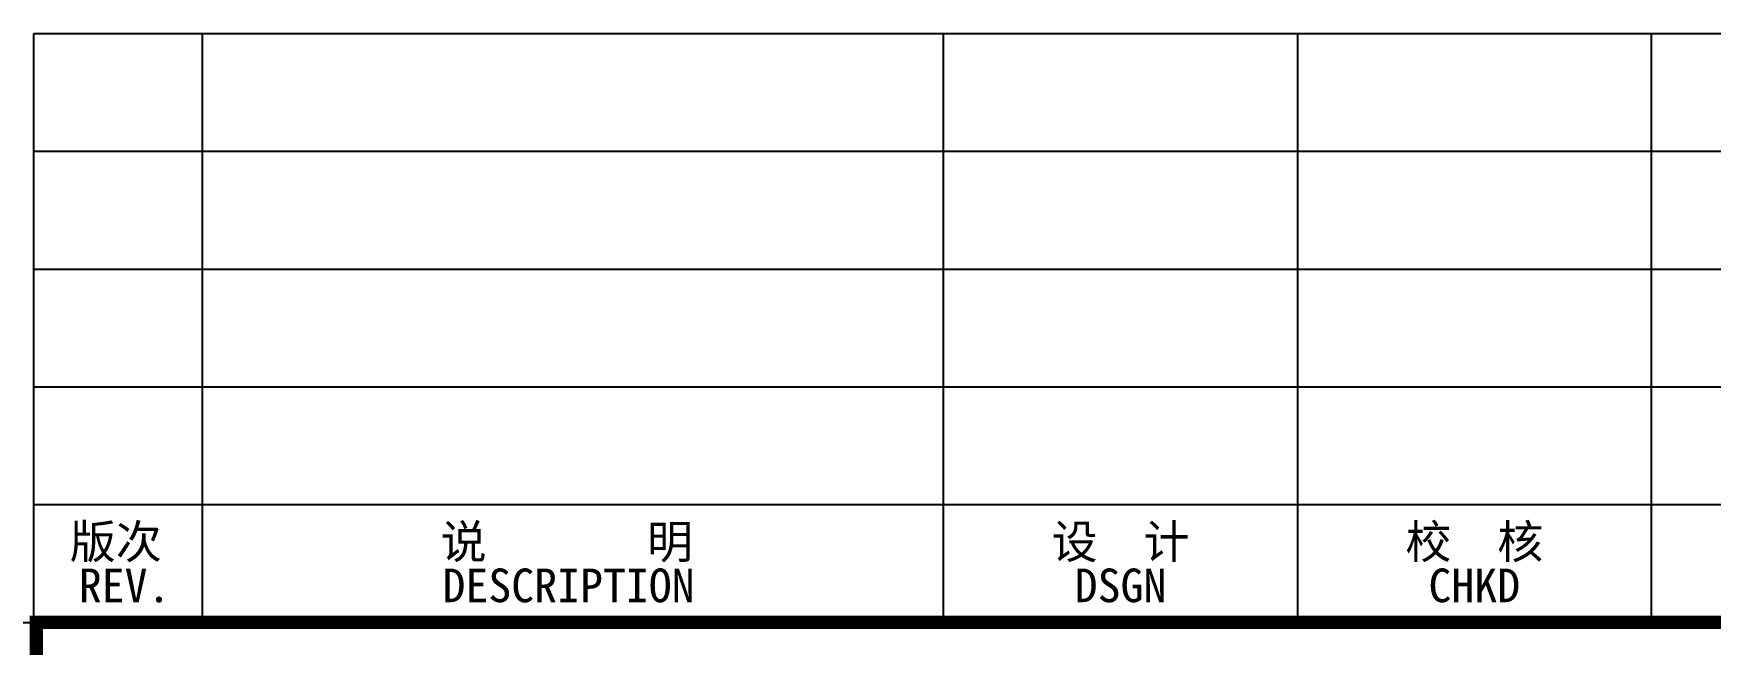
# Model space of a CAD drawing. Extents: x 0 to 594, y 0 to 2102.
# Drawn here: x 403.8 to 503.4, y 58.7 to 95 of the extents above; entities that cross this region are included whole.
import ezdxf
from ezdxf.enums import TextEntityAlignment as Align

# ---------------------------------------------------------------- set-up
doc = ezdxf.new("R2010")
doc.units = 0
doc.header["$MEASUREMENT"] = 0
doc.linetypes.add('ACAD_ISO02W100', pattern=[15, 12, -3])
doc.layers.get('0').update_dxf_attribs({"linetype": 'CONTINUOUS'})
doc.layers.add('水印', color=254, linetype='ACAD_ISO02W100')
doc.styles.add('HUALUC', font='SimSun.ttf')

msp = doc.modelspace()

# ---------------------------------------------------------------- linework, layer by layer
for p, q in [((403.8522952899443, 95), (583.8522952899443, 95)), ((403.8522952899443, 60), (403.8522952899443, 95)), ((413.8522952899443, 60), (413.8522952899443, 95)), ((457.8522952899443, 60), (457.8522952899445, 95.00000000000001)), ((478.8522952899448, 95), (478.8522952899445, 60)), ((499.8522952899448, 95), (499.8522952899448, 59.99999999999999)), ((403.8522952899443, 88), (583.8522952899443, 88)), ((403.8522952899443, 81), (583.8522952899443, 81)), ((403.8522952899443, 74), (583.8522952899443, 74)), ((403.8522952899443, 67), (583.8522952899443, 67)), ((404, 60), (404, 60)), ((404, 60), (404, 59.99999999999997))]:
    msp.add_line(p, q)
at = {"const_width": 0.8}
msp.add_lwpolyline([(404, 10), (404, 60), (584, 60)], dxfattribs=at)
at = {"layer": '水印'}
msp.add_line((331.8522952899443, 60), (403.8522952899443, 60), dxfattribs=at)

# ---------------------------------------------------------------- texts
at = {"color": 7, "style": 'HUALUC'}
for s, p in [('版次', (405.9823576246019, 63.80000000000003)), ('说       明', (427.9929674217549, 63.80000000000003)), ('REV.', (406.5149741398565, 61.20000000000003)), ('DESCRIPTION', (428.1044616751926, 61.20000000000003))]:
    msp.add_text(s, height=2, dxfattribs=at).set_placement(p)
for s, p in [('设  计', (468.3522952899443, 63.8)), ('校  核', (489.3522952899445, 63.8)), ('DSGN', (468.3522952899443, 61.2)), ('CHKD', (489.3522952899445, 61.2))]:
    msp.add_text(s, height=2, dxfattribs=at).set_placement(p, align=Align.CENTER)

doc.saveas('drawing.dxf')
